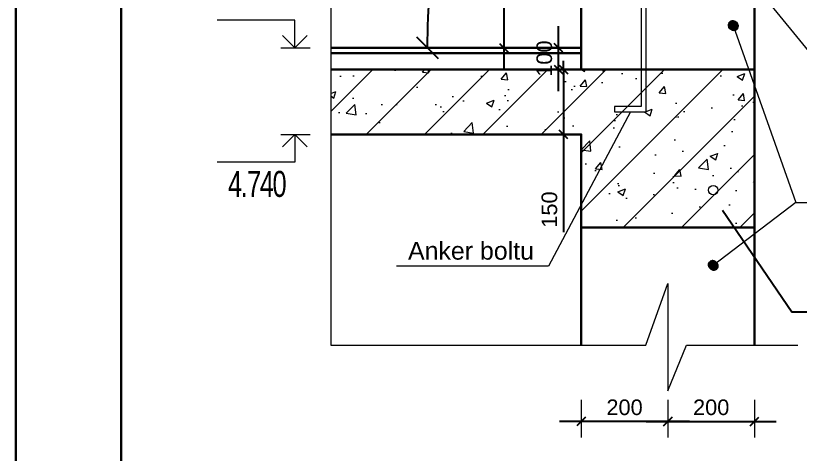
# Model space of a CAD drawing. Header units: millimetres. Extents: x 120281 to 1416367021, y -641565767 to 918373.
# Drawn here: x 1090686 to 1097921, y 689053 to 693093 of the extents above; entities that cross this region are included whole.
import ezdxf

# ---------------------------------------------------------------- set-up
doc = ezdxf.new("R2010")
doc.units = ezdxf.units.MM
for name, color, linetype, lineweight in [('Künc ştampının yazısı', 7, 'Continuous', 13), ('Sutunun beton shtrixi', 7, 'Continuous', 13), ('Sutunun metal shtrixi', 7, 'Continuous', 9), ('Xarici razm.-2', 7, 'Continuous', 15), ('Yazı-3', 7, 'Continuous', 15), ('Şaquli səviyyə rəqəminin işarəsi', 7, 'Continuous', 13), ('размер', 90, 'Continuous', 40)]:
    doc.layers.add(name, color=color, linetype=linetype, lineweight=lineweight)
doc.styles.add('ISO', font='isocp.shx', dxfattribs={"height": 175, "bigfont": 'bigfont.shx'})
doc.styles.add('Segoe UI Light', font='segoeuil.ttf', dxfattribs={"width": 0.7})
doc.styles.add('Times New  Roman', font='times.ttf')
doc.dimstyles.new('Aec_Arch_M', dxfattribs={"dimscale": 100, "dimtxt": 1.75, "dimasz": 1.75, "dimexe": 1.249, "dimexo": 0.625, "dimtad": 1, "dimdec": 0, "dimrnd": 1, "dimzin": 1, "dimdsep": 46, "dimtxsty": 'ISO', "dimblk": 'OBLIQUE', "dimcen": -0.175, "dimdle": 0.0005, "dimclrt": 256, "dimadec": 0, "dimazin": 0, "dimtfac": 175, "dimtdec": 0, "dimtix": 1, "dimtmove": 0, "dimatfit": 0, "dimldrblk": 'OBLIQUE', "dimfxl": 1, "dimtolj": 2, "dimlwe": 0, "dimarcsym": 0})

# ---------------------------------------------------------------- blocks, each defined once
blk = doc.blocks.new('vvvvgf')
at = {"color": 7, "lineweight": 13}
for p, q in [((-31814.5, -176212.7), (-31814.5, -176202.7)), ((-31802.5, -176212.7), (-31802.5, -176202.7))]:
    blk.add_line(p, q, dxfattribs=at)
blk.add_lwpolyline([(-31802.5, -176212.7), (-31795.5, -176212.7), (-31795.5, -176202.7), (-31808.5, -176202.7), (-31821.5, -176202.7), (-31821.5, -176212.7), (-31814.5, -176212.7)], dxfattribs=at)
blk.add_lwpolyline([(-31802.5, -176212.7), (-31802.5, -176802.7), (-31741.7, -176802.7), (-31741.7, -176814.7), (-31814.5, -176814.7), (-31814.5, -176212.7)], close=True, dxfattribs=at)
blk = doc.blocks.new('_Oblique')
at = {"color": 0, "linetype": 'ByBlock', "lineweight": -2}
blk.add_line((-0.5, -0.5), (0.5, 0.5), dxfattribs=at)
blk = doc.blocks.new('*D589')
at = {"layer": 'Defpoints', "color": 0, "lineweight": 53, "ltscale": 0.5, "transparency": 16777216}
for p in [(1095907.6, 689547.3), (1096707.6, 689547.3), (1095907.6, 689347.3)]:
    blk.add_point(p, dxfattribs=at)
at = {"layer": 'Xarici razm.-2', "color": 0, "lineweight": 9, "ltscale": 0.5, "transparency": 16777216}
for p, q in [((1095907.6, 689546.7), (1095907.6, 689197.3)), ((1096707.6, 689546.7), (1096707.6, 689197.3))]:
    blk.add_line(p, q, dxfattribs=at)
at = {"layer": 'Xarici razm.-2', "color": 0, "lineweight": -2, "ltscale": 0.5, "transparency": 16777216}
blk.add_line((1096907.6, 689347.3), (1095707.6, 689347.3), dxfattribs=at)
at = {"layer": 'Xarici razm.-2', "color": 0, "lineweight": -2, "ltscale": 0.5, "transparency": 16777216, "xscale": 80, "yscale": 80, "zscale": 80, "rotation": 180}
blk.add_blockref('_Oblique', (1095907.6, 689347.3), dxfattribs=at)
at = {"layer": 'Xarici razm.-2', "color": 0, "lineweight": -2, "ltscale": 0.5, "transparency": 16777216, "xscale": 80, "yscale": 80, "zscale": 80}
blk.add_blockref('_Oblique', (1096707.6, 689347.3), dxfattribs=at)
at = {"layer": 'Xarici razm.-2', "ltscale": 0.5, "transparency": 16777216, "insert": (1096307.6, 689476.7), "char_height": 300, "attachment_point": 5, "style": 'Times New  Roman'}
blk.add_mtext('\\A2;{\\fArial|b0|i0|c204|p34;\\H0.47917x;200}', dxfattribs=at)
blk = doc.blocks.new('*D590')
at = {"layer": 'Defpoints', "color": 0, "lineweight": 53, "ltscale": 0.5, "transparency": 16777216}
for p in [(1096707.6, 689547.3), (1097507.6, 689547.3), (1097507.6, 689347.3)]:
    blk.add_point(p, dxfattribs=at)
at = {"layer": 'Xarici razm.-2', "color": 0, "lineweight": 9, "ltscale": 0.5, "transparency": 16777216}
for p, q in [((1096707.6, 689546.7), (1096707.6, 689197.3)), ((1097507.6, 689546.7), (1097507.6, 689197.3))]:
    blk.add_line(p, q, dxfattribs=at)
at = {"layer": 'Xarici razm.-2', "color": 0, "lineweight": -2, "ltscale": 0.5, "transparency": 16777216}
blk.add_line((1096507.6, 689347.3), (1097707.6, 689347.3), dxfattribs=at)
at = {"layer": 'Xarici razm.-2', "color": 0, "lineweight": -2, "ltscale": 0.5, "transparency": 16777216, "xscale": 80, "yscale": 80, "zscale": 80, "rotation": 180}
blk.add_blockref('_Oblique', (1096707.6, 689347.3), dxfattribs=at)
at = {"layer": 'Xarici razm.-2', "color": 0, "lineweight": -2, "ltscale": 0.5, "transparency": 16777216, "xscale": 80, "yscale": 80, "zscale": 80}
blk.add_blockref('_Oblique', (1097507.6, 689347.3), dxfattribs=at)
at = {"layer": 'Xarici razm.-2', "ltscale": 0.5, "transparency": 16777216, "insert": (1097107.6, 689476.7), "char_height": 300, "attachment_point": 5, "style": 'Times New  Roman'}
blk.add_mtext('\\A2;{\\fArial|b0|i0|c204|p34;\\H0.47917x;200}', dxfattribs=at)
blk = doc.blocks.new('*D594')
at = {"layer": 'Defpoints', "color": 0, "lineweight": 53, "ltscale": 0.5, "transparency": 16777216}
for p in [(1095392.3, 694197), (1095192.3, 692797), (1095392.3, 692797)]:
    blk.add_point(p, dxfattribs=at)
at = {"layer": 'Xarici razm.-2', "color": 0, "lineweight": -2, "ltscale": 0.5, "transparency": 16777216}
blk.add_line((1095192.3, 694397), (1095192.3, 692597), dxfattribs=at)
at = {"layer": 'Xarici razm.-2', "color": 0, "lineweight": 9, "ltscale": 0.5, "transparency": 16777216}
for p, q in [((1095391.7, 694197), (1095042.3, 694197)), ((1095391.7, 692797), (1095042.3, 692797))]:
    blk.add_line(p, q, dxfattribs=at)
at = {"layer": 'Xarici razm.-2', "color": 0, "lineweight": -2, "ltscale": 0.5, "transparency": 16777216, "xscale": 80, "yscale": 80, "zscale": 80}
for p, rotation in [((1095192.3, 694197), 90), ((1095192.3, 692797), 270)]:
    blk.add_blockref('_Oblique', p, dxfattribs=dict(at, rotation=rotation))
at = {"layer": 'Xarici razm.-2', "ltscale": 0.5, "transparency": 16777216, "insert": (1095062.9, 693397), "char_height": 300, "attachment_point": 5, "rotation": 90, "style": 'Times New  Roman'}
blk.add_mtext('\\A2;{\\fArial|b0|i0|c0|p34;\\H0.47917x;400}', dxfattribs=at)
blk = doc.blocks.new('*D668')
at = {"layer": 'Defpoints', "color": 0, "lineweight": 53, "ltscale": 0.5, "transparency": 16777216}
for p in [(1093594.5, 695410.8), (1096307.6, 694423.3), (1094655.7, 694247.5), (1093594.5, 692797), (1095907.6, 692797)]:
    blk.add_point(p, dxfattribs=at)
at = {"layer": 'Xarici razm.-2', "color": 0, "lineweight": -2, "ltscale": 0.5, "transparency": 16777216}
blk.add_arc((1100775.9, 692797), 6289.8, 160, 180, dxfattribs=at)
at = {"layer": 'Xarici razm.-2', "color": 0, "lineweight": -2, "ltscale": 0.5, "transparency": 16777216, "xscale": 200, "yscale": 200, "zscale": 200}
for p, rotation in [((1094865.5, 694948.2), 69.9999999999975), ((1094486.1, 692797), 269.9999999999993)]:
    blk.add_blockref('_Oblique', p, dxfattribs=dict(at, rotation=rotation))
at = {"layer": 'Xarici razm.-2', "ltscale": 0.5, "transparency": 16777216, "insert": (1094416.3, 693918.4), "char_height": 470, "attachment_point": 5, "rotation": 80, "style": 'Times New  Roman'}
blk.add_mtext('\\A2;{\\H0.46809x;20°}', dxfattribs=at)
blk = doc.blocks.new('*D595')
at = {"layer": 'Defpoints', "color": 0, "lineweight": 53, "ltscale": 0.5, "transparency": 16777216}
for p in [(1095392.3, 692597), (1095743.7, 692597), (1095392.3, 691997)]:
    blk.add_point(p, dxfattribs=at)
at = {"layer": 'Xarici razm.-2', "color": 0, "lineweight": -2, "ltscale": 0.5, "transparency": 16777216}
for p, q in [((1095743.7, 692597), (1095743.7, 692677)), ((1095743.7, 692597), (1095743.7, 691997)), ((1095743.7, 691997), (1095743.7, 691095.4))]:
    blk.add_line(p, q, dxfattribs=at)
at = {"layer": 'Xarici razm.-2', "color": 0, "lineweight": 9, "ltscale": 0.5, "transparency": 16777216}
for p, q in [((1095393, 692597), (1095893.7, 692597)), ((1095393, 691997), (1095893.7, 691997))]:
    blk.add_line(p, q, dxfattribs=at)
at = {"layer": 'Xarici razm.-2', "color": 0, "lineweight": -2, "ltscale": 0.5, "transparency": 16777216, "xscale": 80, "yscale": 80, "zscale": 80}
for p, rotation in [((1095743.7, 692597), 270), ((1095743.7, 691997), 90)]:
    blk.add_blockref('_Oblique', p, dxfattribs=dict(at, rotation=rotation))
at = {"layer": 'Xarici razm.-2', "ltscale": 0.5, "transparency": 16777216, "insert": (1095614.3, 691303.2), "char_height": 300, "attachment_point": 5, "rotation": 90, "style": 'Times New  Roman'}
blk.add_mtext('\\A2;{\\fArial|b0|i0|c204|p34;\\H0.47917x;150}', dxfattribs=at)
blk = doc.blocks.new('*D599')
at = {"layer": 'Defpoints', "color": 0, "lineweight": 53, "ltscale": 0.5, "transparency": 16777216}
for p in [(1095392.3, 692797), (1095696.4, 692797), (1095392.3, 692597)]:
    blk.add_point(p, dxfattribs=at)
at = {"layer": 'Xarici razm.-2', "color": 0, "lineweight": -2, "ltscale": 0.5, "transparency": 16777216}
blk.add_line((1095696.4, 692397), (1095696.4, 692997), dxfattribs=at)
at = {"layer": 'Xarici razm.-2', "color": 0, "lineweight": 9, "ltscale": 0.5, "transparency": 16777216}
for p, q in [((1095393, 692797), (1095846.4, 692797)), ((1095393, 692597), (1095846.4, 692597))]:
    blk.add_line(p, q, dxfattribs=at)
at = {"layer": 'Xarici razm.-2', "color": 0, "lineweight": -2, "ltscale": 0.5, "transparency": 16777216, "xscale": 80, "yscale": 80, "zscale": 80}
for p, rotation in [((1095696.4, 692797), 90), ((1095696.4, 692597), 270)]:
    blk.add_blockref('_Oblique', p, dxfattribs=dict(at, rotation=rotation))
at = {"layer": 'Xarici razm.-2', "ltscale": 0.5, "transparency": 16777216, "insert": (1095567, 692697), "char_height": 300, "attachment_point": 5, "rotation": 90, "style": 'Times New  Roman'}
blk.add_mtext('\\A2;{\\fArial|b0|i0|c238|p34;\\H0.47917x;100}', dxfattribs=at)

msp = doc.modelspace()

# ---------------------------------------------------------------- hatches: boundary and pattern name
at = {"lineweight": 30}
h = msp.add_hatch(dxfattribs=at)
h.set_pattern_fill('ANSI31', scale=0.5)
h.set_pattern_definition([(45, (1198551.746, 867551.5926), (-1.122532015, 1.122532015), [])])
edge = h.paths.add_edge_path()
edge.add_arc((1097311.54373, 693001.63191), 43.62399, 0, 360)
h = msp.add_hatch(dxfattribs=at)
h.set_pattern_fill('ANSI31', scale=0.5)
h.set_pattern_definition([(45, (1198366.4236, 865337.8726), (-1.122532015, 1.122532015), [])])
edge = h.paths.add_edge_path()
edge.add_arc((1097126.22142, 690787.91189), 43.62399, 0, 360)
at = {"layer": 'Sutunun beton shtrixi', "ltscale": 10}
h = msp.add_hatch(dxfattribs=at)
h.set_pattern_fill('AR-CONC', color=256, scale=4, angle=360, style=0)
h.set_pattern_definition([(50, (1353178.64, 1042873), (728.7387, -63.75634), [76.2, -838.2]), (355, (1353178.64, 1042873), (-140.9737, 764.2274), [60.96, -670.5623]), (100.45144, (1353239.4, 1042867.66), (587.765, 700.471), [64.76, -712.361]), (46.1842, (1353178.6, 1043076.2), (1084.3162, -168.1693), [114.3, -1257.3]), (96.63556, (1353269, 1043062.2), (949.6165, 989.7045), [97.14, -1068.5424]), (351.18415, (1353178.6, 1043076.2), (949.6165, 989.7045), [91.44, -1005.839]), (21, (1353280.24, 1043025.4), (606.4576, -409.0608), [76.2, -838.2]), (326, (1353280.24, 1043025.4), (247.2081, 736.7519), [60.96, -670.56]), (71.45144, (1353330.8, 1042991.3), (853.6657, 327.6911), [64.76, -712.3598]), (37.5, (1353178.64, 1042872.97), (12.35441, 338.22016), [0, -662.432, 0, -680.72, 0, -673.1]), (7.5, (1353178.64, 1042872.97), (267.27865, 400.7223), [0, -388.112, 0, -647.192, 0, -256.54]), (327.5, (1352952.07, 1042872.97), (542.36238, -22.91498), [0, -254, 0, -792.48, 0, -1051.56]), (317.5, (1352850.47, 1042872.97), (592.5167, 101.70596), [0, -330.2, 0, -526.288, 0, -746.76])])
h.paths.add_polyline_path([(1097507.60737, 692597.00524), (1096507.60737, 692597.00524), (1096507.60737, 692206.30954), (1096216.44713, 692206.30954), (1096216.44713, 692254.30954), (1096459.60737, 692254.30954), (1096459.60737, 692597.00524), (1095907.60737, 692597.00524), (1093594.50302, 692597.00524), (1093594.50302, 691997.00524), (1095907.60737, 691997.00524), (1095907.60737, 691138.51584), (1097507.60737, 691138.51584)])
at = {"layer": 'Sutunun metal shtrixi'}
h = msp.add_hatch(dxfattribs=at)
h.set_pattern_fill('ANSI31', color=256, scale=120, angle=360, style=0)
h.set_pattern_definition([(45, (1190526.2, 866191.6), (-269.4077, 269.4077), [])])
h.paths.add_polyline_path([(1093594.50302, 691997.00524), (1093594.50302, 692597.00524), (1097507.60737, 692597.00524), (1097507.60737, 691138.51584), (1095907.60737, 691138.51584), (1095907.60737, 691997.00524)])

# ---------------------------------------------------------------- linework, layer by layer
at = {"color": 7, "lineweight": 30}
for p, q in [((1093594.50302, 692797.00524), (1095907.60737, 692797.00524)), ((1093594.50302, 692747.00524), (1095907.60737, 692747.00524))]:
    msp.add_line(p, q, dxfattribs=at)
at = {"color": 7, "lineweight": 13}
msp.add_line((1097887.73682, 691368.89644), (1099232.63341, 691368.89644), dxfattribs=at)
at = {"color": 7, "lineweight": 20}
msp.add_lwpolyline([(1093594.50302, 696475.007), (1093594.50302, 694149.59718), (1093061.52592, 693902.3789), (1094100.69128, 693902.3789), (1093594.50302, 693680.68441), (1093594.50302, 690050.87845), (1096502.95309, 690050.87845), (1096707.64623, 690621.43247), (1096707.64623, 689630.76147), (1096879.46623, 690050.87845), (1097908.60137, 690050.87845)], dxfattribs=at)
at = {"color": 7, "lineweight": 13}
for points in [[(1096805.77256, 694234.92724), (1098105.93127, 692644.99387), (1098931.90449, 692644.99387)], [(1097311.54373, 693001.63191), (1097887.73682, 691368.89644), (1097126.22142, 690787.91189)], [(1096362.02725, 692206.30954), (1095605.25791, 690780.63669), (1094202.27631, 690780.63669)]]:
    msp.add_lwpolyline(points, dxfattribs=at)
at = {"color": 7, "lineweight": 30}
for points in [[(1097507.60737, 694197.00524), (1097507.60737, 694197.00524), (1095907.60737, 694197.00524), (1095907.60737, 692597.00524), (1097507.60737, 692597.00524), (1097507.60737, 692597.00524), (1097507.60737, 693397.00524), (1097507.60737, 693397.00524), (1097507.60737, 694197.00524), (1097507.60737, 694197.00524)], [(1093594.50302, 692597.00524), (1097507.60737, 692597.00524), (1097507.60737, 691138.51584), (1095907.60737, 691138.51584), (1095907.60737, 691997.00524), (1093594.50302, 691997.00524)], [(1095907.60737, 690050.87845), (1095907.60737, 691138.51584), (1097507.60737, 691138.51584), (1097507.60737, 690050.87845)]]:
    msp.add_lwpolyline(points, dxfattribs=at)
msp.add_lwpolyline([(1097213.29621, 691298.94747), (1097853.14373, 690357.80248), (1099453.75188, 690357.80248)])
at = {"color": 7, "lineweight": 13}
for centre in [(1097311.54373, 693001.63191), (1097126.22142, 691482.73348)]:
    msp.add_circle(centre, 43.62399, dxfattribs=at)
at = {"layer": 'Şaquli səviyyə rəqəminin işarəsi'}
for p, q in [((1093262.89413, 692797.00524), (1093148.88649, 692911.01288)), ((1093262.89413, 692797.00524), (1093376.90177, 692911.01288)), ((1093262.89413, 691997.00524), (1093148.88649, 691882.9976)), ((1093262.89413, 691997.00524), (1093376.90177, 691882.9976))]:
    msp.add_line(p, q, dxfattribs=at)
for points in [[(1093262.89413, 692797.00524), (1093262.89413, 693052.78876), (1092545.8912, 693052.78876)], [(1093133.44222, 692797.00524), (1093405.58908, 692797.00524)], [(1093262.89413, 691997.00524), (1093262.89413, 691741.22171), (1092545.8912, 691741.22171)], [(1093133.44222, 691997.00524), (1093405.58908, 691997.00524)]]:
    msp.add_lwpolyline(points, dxfattribs=at)
at = {"layer": 'размер', "color": 0, "lineweight": 30}
for points in [[(1090686.00922, 698287.72737), (1111161.84342, 698287.72737), (1111161.84342, 683808.38746), (1090686.00922, 683808.38746)], [(1091661.04894, 698043.96744), (1110918.08349, 698043.96744), (1110918.08349, 684052.1474), (1091661.04894, 684052.1474)]]:
    msp.add_lwpolyline(points, close=True, dxfattribs=at)

# ---------------------------------------------------------------- block references
at = {"color": 2, "lineweight": 30, "xscale": -4, "yscale": 4, "zscale": 4}
msp.add_blockref('vvvvgf', (969249.49856, 1399465.21734), dxfattribs=at)

# ---------------------------------------------------------------- texts
at = {"layer": 'Künc ştampının yazısı', "insert": (1094889.68044, 690921.77942), "char_height": 164.5034347, "attachment_point": 5, "style": 'Segoe UI Light'}
msp.add_mtext('{\\fArial|b0|i0|c0|p34;\\W1;Anker boltu}', dxfattribs=at)
at = {"layer": 'Yazı-3', "insert": (1092910.39268, 691538.33583), "char_height": 240, "attachment_point": 5, "style": 'Segoe UI Light'}
msp.add_mtext('{\\fArial|b0|i0|c238|p34;\\T0.9;4\\fArial|b0|i0|c0|p34;.\\fArial|b0|i0|c238|p34;74\\fArial|b0|i0|c0|p34;0}', dxfattribs=at)

# ---------------------------------------------------------------- dimensions: what is measured, and where the dimension line sits
at = {"layer": 'Xarici razm.-2', "ltscale": 0.5}
dim = msp.add_angular_dim_2l(base=(1094655.6767, 694247.53083), line1=((1093594.50302, 692797.00524), (1095907.60737, 692797.00524)), line2=((1096307.60737, 694423.34), (1093594.50302, 695410.82923)), text='{\\H0.46809x;<>}', dimstyle='Aec_Arch_M', override={"dimscale": 1, "dimtxt": 470, "dimasz": 200, "dimexe": 150, "dimgap": 56, "dimlfac": 0.25, "dimtxsty": 'Times New  Roman', "dimdle": 200, "dimfxl": 100, "dimlwe": 9}, dxfattribs=at)
dim.commit()
dim.dimension.update_dxf_attribs({"geometry": '*D668', "text_midpoint": (1094416.33692, 693918.37227)})
for base, p1, p2, angle, text, picture, middle in [((1095192.33909, 692797.00524), (1095392.33909, 694197.00524), (1095392.33909, 692797.00524), 90, '{\\fArial|b0|i0|c0|p34;\\H0.47917x;400}', '*D594', (1095192.33909, 693397.00524)), ((1095696.40295, 692797.00524), (1095392.33909, 692597.00524), (1095392.33909, 692797.00524), 270, '{\\fArial|b0|i0|c238|p34;\\H0.47917x;100}', '*D599', (1095696.40295, 692697.00524)), ((1095743.68394, 692597.00524), (1095392.33909, 691997.00524), (1095392.33909, 692597.00524), 270, '{\\fArial|b0|i0|c204|p34;\\H0.47917x;<>}', '*D595', (1095743.68394, 691303.19833)), ((1097507.60737, 689347.29681), (1096707.60737, 689547.29681), (1097507.60737, 689547.29681), 180, '{\\fArial|b0|i0|c204|p34;\\H0.47917x;<>}', '*D590', (1097107.60737, 689347.29681))]:
    dim = msp.add_linear_dim(base=base, p1=p1, p2=p2, angle=angle, text=text, dimstyle='Aec_Arch_M', override={"dimscale": 1, "dimtxt": 300, "dimasz": 80, "dimexe": 150, "dimgap": 56, "dimlfac": 0.25, "dimtxsty": 'Times New  Roman', "dimdle": 200, "dimfxl": 100, "dimlwe": 9}, dxfattribs=at)
    dim.commit()
    dim.dimension.update_dxf_attribs({"geometry": picture, "text_midpoint": middle, "dimtype": 160})
dim = msp.add_linear_dim(base=(1095907.60737, 689347.29681), p1=(1096707.60737, 689547.29681), p2=(1095907.60737, 689547.29681), text='{\\fArial|b0|i0|c204|p34;\\H0.47917x;<>}', dimstyle='Aec_Arch_M', override={"dimscale": 1, "dimtxt": 300, "dimasz": 80, "dimexe": 150, "dimgap": 56, "dimlfac": 0.25, "dimtxsty": 'Times New  Roman', "dimdle": 200, "dimfxl": 100, "dimlwe": 9}, dxfattribs=at)
dim.commit()
dim.dimension.update_dxf_attribs({"geometry": '*D589', "text_midpoint": (1096307.60737, 689347.29681), "dimtype": 160})

doc.saveas('drawing.dxf')
